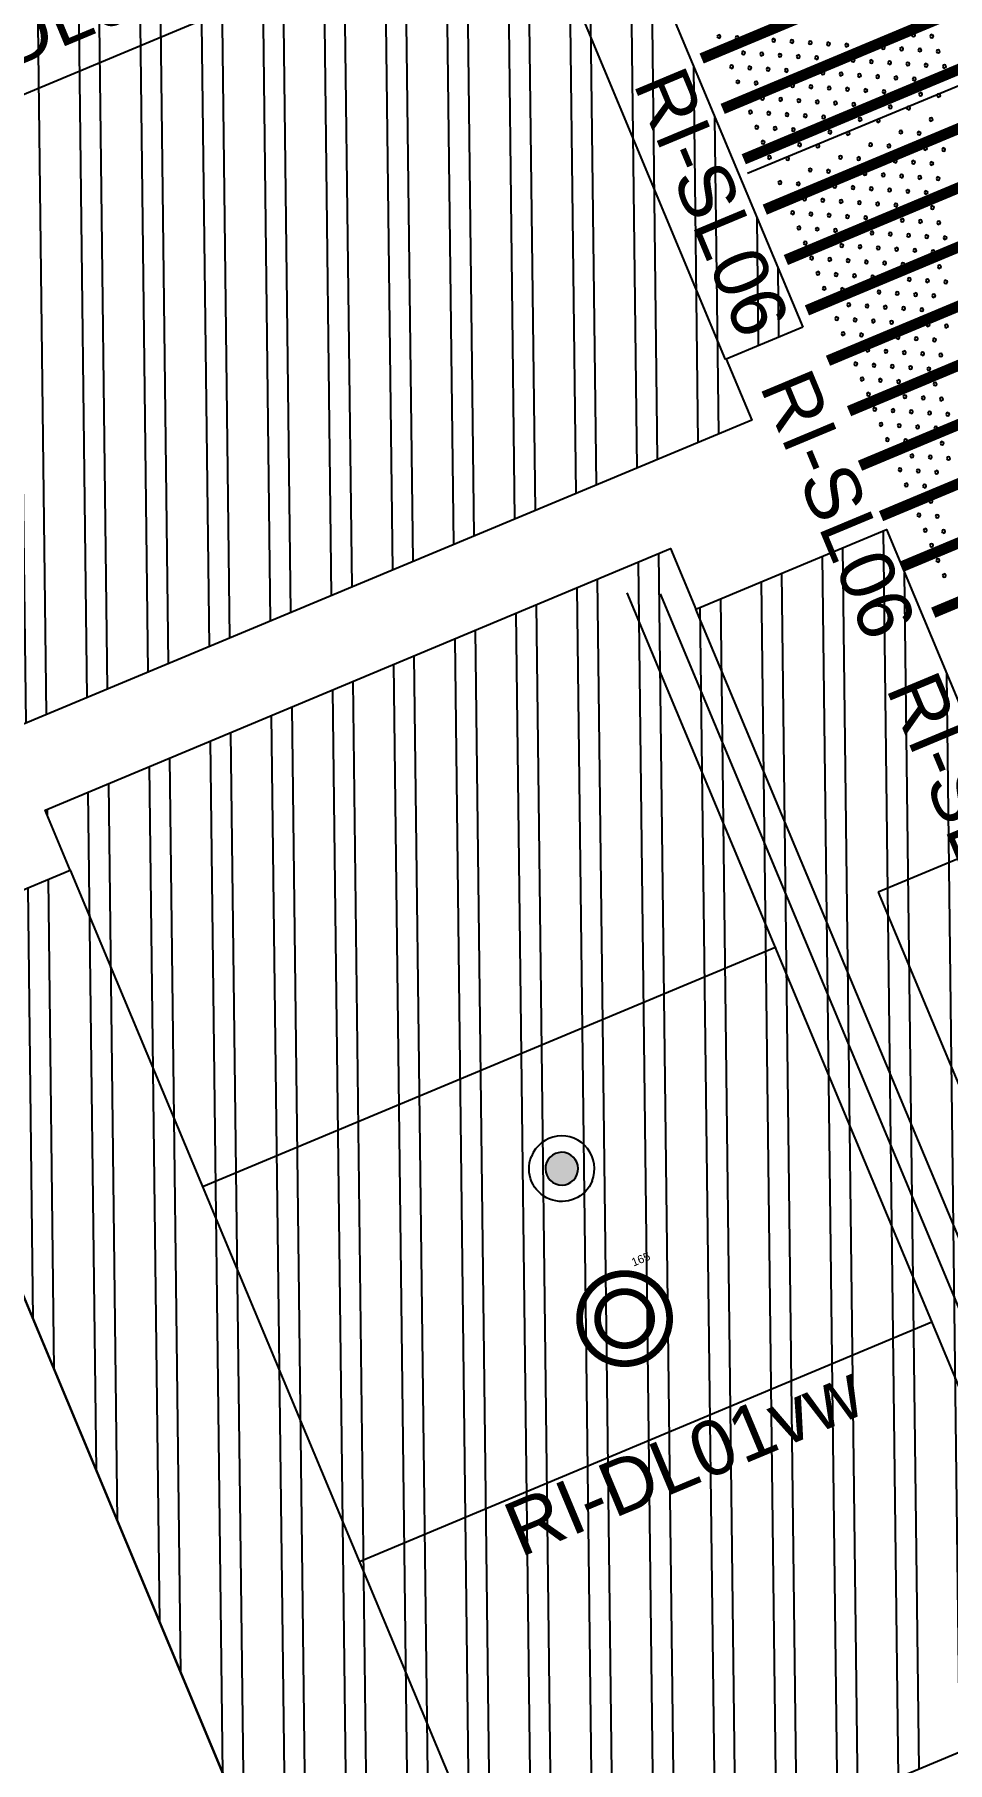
# Model space of a CAD drawing. Header units: millimetres. Extents: x 768159 to 833032, y -1374957 to -1225629.
# Drawn here: x 809822 to 811495, y -1279893 to -1276729 of the extents above; entities that cross this region are included whole.
import ezdxf
from ezdxf.enums import TextEntityAlignment as Align

# ---------------------------------------------------------------- set-up
doc = ezdxf.new("R2010")
doc.units = ezdxf.units.MM
doc.header["$LTSCALE"] = 10
doc.header["$MEASUREMENT"] = 0
doc.linetypes.add('CENTER', pattern=[50.8, 31.75, -6.35, 6.35, -6.35])
for name, color, linetype in [('I—平顶—分格线', 8, 'Continuous'), ('I—平顶—喷淋', 21, 'Continuous'), ('I—平顶—填充01(线状)', 8, 'Continuous'), ('I—平顶—灯具', 62, 'Continuous'), ('I—平顶—造型', 122, 'Continuous'), ('疏散指示', 4, 'Continuous')]:
    doc.layers.add(name, color=color, linetype=linetype)
doc.styles.add('ARIAL', font='arial.ttf')
doc.styles.get("Standard").update_dxf_attribs({"font": 'arial.ttf'})
doc.styles.add('幼圆', font='SIMYOU.TTF', dxfattribs={"width": 0.7})
doc.dimstyles.new('標準', dxfattribs={"dimtxt": 2.5, "dimasz": 0.8, "dimexe": 0, "dimexo": 0, "dimgap": 1, "dimtad": 1, "dimdec": 0, "dimzin": 0, "dimdsep": 46, "dimtxsty": 'Standard', "dimblk": 'DOT', "dimcen": 1, "dimaunit": 1, "dimadec": 3, "dimazin": 0, "dimtfac": 1, "dimtdec": 0, "dimtmove": 2, "dimatfit": 3, "dimfxl": 1, "dimtolj": 1, "dimtzin": 0, "dimarcsym": 0})
pattern_1 = [(90.68915, (788315.3, -1287144.2), (-112.49186, -1.3531), []), (90.68915, (788352.34, -1287106.26), (-112.49186, -1.3531), [])]

# ---------------------------------------------------------------- blocks, each defined once
blk = doc.blocks.new('上下喷1111')
h = blk.add_hatch(color=256)
h.dxf.hatch_style = 1
edge = h.paths.add_edge_path()
edge.add_arc((0, 0), 0.5, 0, 180)
edge.add_arc((0, 0), 0.5, 180, 360)
at = {"elevation": 0}
for points in [[(-1, 0, -1), (1, 0, 0.084041)], [(-1, 0, 1), (1, 0, -0.084041)]]:
    blk.add_lwpolyline(points, format="xyb", dxfattribs=at)
blk.add_lwpolyline([(0.5, 0, 1), (-0.5, 0, 1)], format="xyb", close=True, dxfattribs=at)
blk = doc.blocks.new('*D1470')
at = {"layer": 'Defpoints', "color": 0, "transparency": 16777216}
for p in [(82.5, 69.3), (82.5, 0), (-82.5, 0)]:
    blk.add_point(p, dxfattribs=at)
at = {"color": 0, "transparency": 16777216, "insert": (69.3, 88.9), "char_height": 15, "attachment_point": 5}
blk.add_mtext('\\A1;165', dxfattribs=at)
blk = doc.blocks.new('_Dot')
at = {"color": 0, "linetype": 'ByBlock', "lineweight": -2}
blk.add_line((-0.5, 0), (-1, 0), dxfattribs=at)
at = {"color": 0, "linetype": 'ByBlock', "const_width": 0.5}
blk.add_lwpolyline([(-0.25, 0, 1), (0.25, 0, 1)], format="xyb", close=True, dxfattribs=at)
blk = doc.blocks.new('30-2')
at = {"layer": 'I—平顶—分格线'}
for centre in [(-1385, -64.7), (-1355, -64.7), (-1325, -64.7), (-1295, -64.7), (-1265, -64.7), (-1235, -64.7), (-1205, -64.7), (-1175, -64.7), (-1145, -64.7), (-1115, -64.7), (-1085, -64.7), (-1055, -64.7), (-1025, -64.7), (-995, -64.7), (-965, -64.7), (-935, -64.7), (-905, -64.7), (-875, -64.7), (-845, -64.7), (-815, -64.7), (-785, -64.7), (-755, -64.7), (-725, -64.7), (-695, -64.7), (-665, -64.7), (-635, -64.7), (-605, -64.7), (-275, -64.7), (-245, -64.7), (-215, -64.7), (-185, -64.7), (-155, -64.7), (-125, -64.7), (-95, -64.7), (-65, -64.7), (-35, -64.7), (-1370, -94.7), (-1340, -94.7), (-1310, -94.7), (-1280, -94.7), (-1250, -94.7), (-1220, -94.7), (-1190, -94.7), (-1160, -94.7), (-1130, -94.7), (-1100, -94.7), (-1070, -94.7), (-1040, -94.7), (-1010, -94.7), (-980, -94.7), (-950, -94.7), (-920, -94.7), (-890, -94.7), (-860, -94.7), (-830, -94.7), (-800, -94.7), (-770, -94.7), (-740, -94.7), (-710, -94.7), (-680, -94.7), (-260, -94.7), (-230, -94.7), (-200, -94.7), (-170, -94.7), (-140, -94.7), (-110, -94.7), (-80, -94.7), (-50, -94.7), (-20, -94.7), (-1385, -124.7), (-1355, -124.7), (-1325, -124.7), (-1295, -124.7), (-1265, -124.7), (-1235, -124.7), (-1205, -124.7), (-1175, -124.7), (-1145, -124.7), (-1115, -124.7), (-1085, -124.7), (-1055, -124.7), (-1025, -124.7), (-995, -124.7), (-965, -124.7), (-935, -124.7), (-905, -124.7), (-875, -124.7), (-845, -124.7), (-815, -124.7), (-785, -124.7), (-755, -124.7), (-245, -124.7), (-215, -124.7), (-185, -124.7), (-155, -124.7), (-125, -124.7), (-95, -124.7), (-65, -124.7), (-35, -124.7), (-1370, -154.7), (-1340, -154.7), (-1310, -154.7), (-1280, -154.7), (-1250, -154.7), (-1220, -154.7), (-1190, -154.7), (-1160, -154.7), (-1130, -154.7), (-1100, -154.7), (-1070, -154.7), (-1040, -154.7), (-1010, -154.7), (-980, -154.7), (-950, -154.7), (-920, -154.7), (-890, -154.7), (-860, -154.7), (-830, -154.7), (-800, -154.7), (-230, -154.7), (-200, -154.7), (-170, -154.7), (-140, -154.7), (-110, -154.7), (-80, -154.7), (-50, -154.7), (-20, -154.7), (-1385, -184.7), (-1355, -184.7), (-1325, -184.7), (-1295, -184.7), (-1265, -184.7), (-1235, -184.7), (-1205, -184.7), (-1175, -184.7), (-1145, -184.7), (-1115, -184.7), (-1085, -184.7), (-1055, -184.7), (-1025, -184.7), (-995, -184.7), (-965, -184.7), (-935, -184.7), (-905, -184.7), (-875, -184.7), (-215, -184.7), (-185, -184.7), (-155, -184.7), (-125, -184.7), (-95, -184.7), (-65, -184.7), (-35, -184.7), (-1370, -214.7), (-1340, -214.7), (-1310, -214.7), (-1280, -214.7), (-1250, -214.7), (-1220, -214.7), (-1190, -214.7), (-1160, -214.7), (-1130, -214.7), (-1100, -214.7), (-1070, -214.7), (-1040, -214.7), (-1010, -214.7), (-980, -214.7), (-950, -214.7), (-200, -214.7), (-170, -214.7), (-140, -214.7), (-110, -214.7), (-80, -214.7), (-50, -214.7), (-20, -214.7), (-1385, -244.7), (-1355, -244.7), (-1325, -244.7), (-1295, -244.7), (-1265, -244.7), (-1235, -244.7), (-1205, -244.7), (-1175, -244.7), (-1145, -244.7), (-1115, -244.7), (-1085, -244.7), (-1055, -244.7), (-1025, -244.7), (-185, -244.7), (-155, -244.7), (-125, -244.7), (-95, -244.7), (-65, -244.7), (-35, -244.7), (-1370, -274.7), (-1340, -274.7), (-1310, -274.7), (-1280, -274.7), (-1250, -274.7), (-1220, -274.7), (-1190, -274.7), (-1160, -274.7), (-1130, -274.7), (-1100, -274.7), (-170, -274.7), (-140, -274.7), (-110, -274.7), (-80, -274.7), (-50, -274.7), (-20, -274.7), (-1385, -304.7), (-1355, -304.7), (-1325, -304.7), (-1295, -304.7), (-1265, -304.7), (-1235, -304.7), (-1205, -304.7), (-1175, -304.7), (-155, -304.7), (-125, -304.7), (-95, -304.7), (-65, -304.7), (-35, -304.7), (-1370, -334.7), (-1340, -334.7), (-1310, -334.7), (-1280, -334.7), (-1250, -334.7), (-140, -334.7), (-110, -334.7), (-80, -334.7), (-50, -334.7), (-20, -334.7), (-1385, -364.7), (-1355, -364.7), (-1325, -364.7), (-155, -364.7), (-125, -364.7), (-95, -364.7), (-65, -364.7), (-35, -364.7), (-140, -394.7), (-110, -394.7), (-80, -394.7), (-50, -394.7), (-20, -394.7), (-125, -424.7), (-95, -424.7), (-65, -424.7)]:
    blk.add_circle(centre, 3, dxfattribs=at)
blk = doc.blocks.new('P1-T2')
at = {"layer": 'I—平顶—分格线'}
blk.add_lwpolyline([(-2809.9, -23.6), (-2863, -22432.8)], dxfattribs=at)
at = {"layer": 'I—平顶—灯具', "linetype": 'CENTER', "ltscale": 0.01, "const_width": 20}
for points in [[(-3090, -20), (-3090, -22429.3)], [(-2990, -20), (-2990, -22429.3)], [(-2890, -20), (-2890, -22429.3)], [(-2790, -20), (-2790, -22429.3)], [(-2690, -20), (-2690, -22429.3)], [(-2590, -20), (-2590, -22429.3)], [(-2490, -20), (-2490, -22429.3)], [(-2390, -20), (-2390, -22429.3)], [(-2290, -20), (-2290, -22449.3)], [(-2190, -20), (-2190, -22449.3)], [(-2090, -20), (-2090, -22449.3)], [(-1990, -20), (-1990, -22429.3)]]:
    blk.add_lwpolyline(points, dxfattribs=at)
at = {"layer": 'I—平顶—分格线', "xscale": -1, "rotation": 180}
for p in [(-2840, -22449.3), (-1440, -22449.3)]:
    blk.add_blockref('30-2', p, dxfattribs=at)
at = {"layer": 'I—平顶—灯具', "linetype": 'CENTER', "ltscale": 0.01, "style": 'ARIAL'}
for p in [(-2840, -22513.4), (-2240, -22513.4), (-1640, -22513.4)]:
    blk.add_text('RI-SL06', height=100, rotation=359.9767, dxfattribs=at).set_placement(p, align=Align.MIDDLE_CENTER)
blk = doc.blocks.new('*U1488')
for p, q in [((432, 0), (-432, 0)), ((-432, 0), (-432, -396)), ((432, -396), (432, 0)), ((-432, -396), (432, -396))]:
    blk.add_line(p, q)
at = {"style": '幼圆', "width": 0.7}
blk.add_text('E', height=300, rotation=0, dxfattribs=at).set_placement((-41.2, -341.3, 0))
blk = doc.blocks.new('*U1471')
at = {"const_width": 12.4}
for points in [[(0, 82.5, -1), (0, -82.5, -1)], [(0, 49.5, -1), (0, -49.5, -1)]]:
    blk.add_lwpolyline(points, format="xyb", close=True, dxfattribs=at)
dim = blk.add_linear_dim(base=(82.5, 69.3), p1=(-82.5, 0), p2=(82.5, 0), dimstyle='標準', override={"dimtxt": 15, "dimgap": 5, "dimse1": 1, "dimse2": 1, "dimsd1": 1, "dimsd2": 1})
dim.commit()
dim.dimension.update_dxf_attribs({"geometry": '*D1470', "text_midpoint": (69.3, 88.9), "dimtype": 128})
blk = doc.blocks.new('*U1472')
blk.add_blockref('*U1471', (0, 0))
at = {"layer": 'I—平顶—灯具', "style": 'ARIAL'}
blk.add_text('RI-DL01vw', height=100, dxfattribs=at).set_placement((0, -280.2), align=Align.MIDDLE_CENTER)

msp = doc.modelspace()

# ---------------------------------------------------------------- hatches: boundary and pattern name
at = {"layer": 'I—平顶—填充01(线状)'}
h = msp.add_hatch(dxfattribs=at)
h.set_pattern_fill('ANSI32', color=256, scale=300, angle=23)
h.set_pattern_definition(pattern_1)
h.paths.add_polyline_path([(811229.4, -1277265), (811089.4, -1277323.4), (811136, -1277435.1), (809568.9, -1278089.1), (809542, -1278024.6), (809402.4, -1278082.9), (808245, -1275315.2), (808383.4, -1275257.4), (808336.9, -1275146.2), (809904.9, -1274490.5), (809951.4, -1274601.6), (810089.8, -1274543.8)])
h = msp.add_hatch(dxfattribs=at)
h.set_pattern_fill('ANSI32', color=256, scale=300, angle=23)
h.set_pattern_definition(pattern_1)
h.paths.add_polyline_path([(812154.2, -1279480.4), (811795.4, -1279628.5), (811841.7, -1279739.2), (810705, -1280214.1), (810659.1, -1280104.1), (810308.5, -1280251.3), (809537.4, -1278405.9), (809887.8, -1278259.3), (809841.8, -1278149.3), (810987.5, -1277670.4), (811033.8, -1277781.1), (811382.7, -1277635.3)])

# ---------------------------------------------------------------- linework, layer by layer
at = {"layer": 'I—平顶—造型'}
for points in [[(811229.4, -1277265), (811089.4, -1277323.4), (811136, -1277435.1), (809568.9, -1278089.1), (809542, -1278024.6), (809402.4, -1278082.9), (808245, -1275315.2), (808383.4, -1275257.4), (808336.9, -1275146.2), (809904.9, -1274490.5), (809951.4, -1274601.6), (810089.8, -1274543.8)], [(812154.2, -1279480.4), (811795.4, -1279628.5), (811841.7, -1279739.2), (810705, -1280214.1), (810659.1, -1280104.1), (810308.5, -1280251.3), (809537.4, -1278405.9), (809887.8, -1278259.3), (809841.8, -1278149.3), (810987.5, -1277670.4), (811033.8, -1277781.1), (811382.7, -1277635.3)]]:
    msp.add_lwpolyline(points, close=True, dxfattribs=at)
for points in [[(791767.7, -1275439.7), (793809.3, -1280322.8), (794887.7, -1280765.4), (808197.2, -1275200.9), (810357.3, -1280367.5), (808973.3, -1280945.9), (807519.6, -1280349.4), (798228.2, -1284234), (797252, -1286613.1), (797253.1, -1286615.7), (794484.5, -1287773.3), (794483.4, -1287770.5), (793558.3, -1287390.9), (787159.3, -1290066.3), (783248.6, -1295298.6), (786739.9, -1303649.2), (790558.6, -1312783.1), (790281.8, -1312898.8)], [(808312.8, -1275477.8), (810241.4, -1280090.8), (808972.3, -1280621.2), (807518.5, -1280024.7), (797997.8, -1284005.1), (797020, -1286388), (794486.2, -1287447.4), (793557.2, -1287066.2), (786968, -1289821.1), (782905.7, -1295256.3), (786462.9, -1303764.5), (790281.8, -1312898.8)]]:
    msp.add_lwpolyline(points, dxfattribs=at)

# ---------------------------------------------------------------- block references
at = {"layer": 'I—平顶—喷淋', "extrusion": (7.41388e-10, -1.4776e-08, 1), "xscale": 60.00000000000065, "yscale": 60.00000000000065, "zscale": 60.00000000000065, "rotation": 158.1416134251435}
msp.add_blockref('上下喷1111', (810788.1, -1278806.1, 0.1), dxfattribs=at)
at = {"layer": 'I—平顶—灯具', "rotation": 22.68913052240728}
msp.add_blockref('*U1472', (810903.2, -1279080.7, -0.1), dxfattribs=at)

# ---------------------------------------------------------------- next in the draw order: block references
at = {"rotation": 292.6891305224073}
msp.add_blockref('P1-T2', (832929.7, -1270972.1, 0), dxfattribs=at)

# ---------------------------------------------------------------- next in the draw order: linework, layer by layer
at = {"layer": 'I—平顶—填充01(线状)'}
for p, q in [((809951.4, -1274601.6), (811087.1, -1277324.4)), ((810723.9, -1276453.5, 0), (809246, -1277072.2, 0)), ((811737, -1279735.2, 0), (810907.7, -1277751.6, 0)), ((810968.1, -1277753.4, 0), (811778.1, -1279691, 0)), ((811804.6, -1279624.7), (811033.8, -1277781.1)), ((809887.8, -1278259.4), (810658.9, -1280103.7)), ((811180.7, -1278400.2), (810131.8, -1278838.7)), ((811466.2, -1279087.4), (810417.3, -1279525.9))]:
    msp.add_line(p, q, dxfattribs=at)

# ---------------------------------------------------------------- next in the draw order: block references
at = {"layer": 'I—平顶—灯具', "rotation": 22.68913052240728}
msp.add_blockref('*U1472', (809794, -1276427.6, -0.1), dxfattribs=at)
at = {"layer": '疏散指示', "color": 4, "rotation": 112.6891509538203}
msp.add_blockref('*U1488', (811534.2, -1278698.2, 0), dxfattribs=at)

doc.saveas('drawing.dxf')
